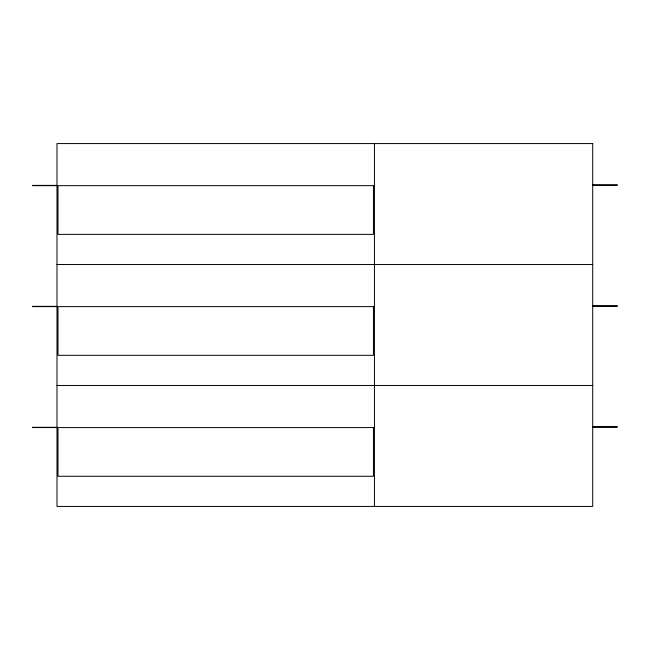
<?xml version="1.0" encoding="UTF-8"?>
<svg xmlns="http://www.w3.org/2000/svg" width="650" height="650" viewBox="0 0 650 650"><rect width="100%" height="100%" fill="white"/><g stroke="black" fill="none" stroke-linecap="round" stroke-linejoin="round"><path stroke-width="0.97" d="M592.711 184.779L617.5 184.779M32.5 185.388L56.989 185.388M592.711 185.356L617.207 185.356M32.638 185.673L56.989 185.673M56.989 264.526L592.711 264.526M592.711 305.736L617.5 305.736M32.5 306.345L56.989 306.345M592.711 306.312L617.207 306.312M32.638 306.629L56.989 306.629M56.989 385.474L592.711 385.474M592.711 426.692L617.5 426.692M592.711 427.269L617.207 427.269M32.5 427.302L56.989 427.302M32.638 427.578L56.989 427.578M374.449 143.569L374.449 506.431M592.711 143.569L56.989 143.569L56.989 506.431L592.711 506.431L592.711 143.569M373.441 185.673L57.996 185.673L57.996 234.366L373.441 234.366L373.441 185.673M373.441 306.629L57.996 306.629L57.996 355.314L373.441 355.314L373.441 306.629M373.441 427.578L57.996 427.578L57.996 476.271L373.441 476.271L373.441 427.578"/></g></svg>
